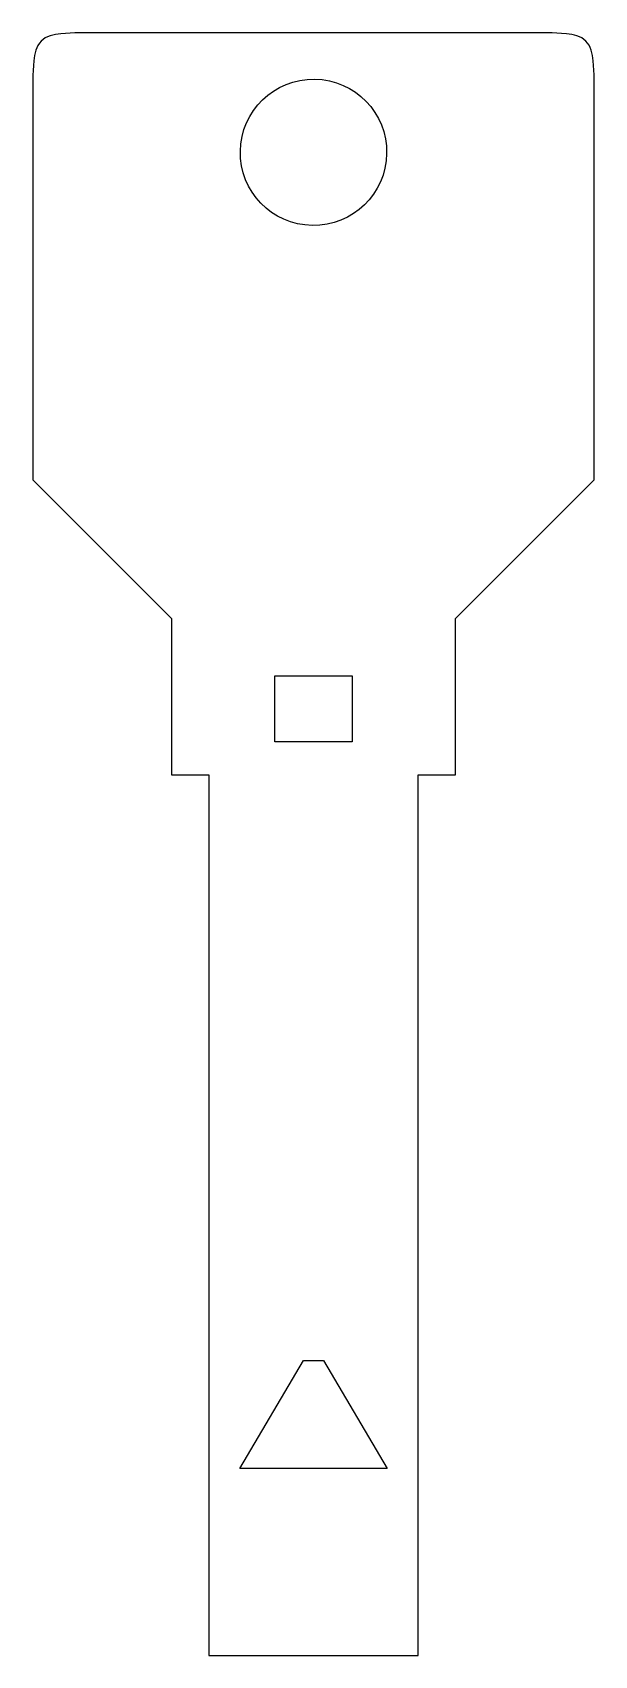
# Model space of a CAD drawing. Extents: x 0 to 25.5, y 0 to 73.7.
import ezdxf

# ---------------------------------------------------------------- set-up
doc = ezdxf.new("R2010")
doc.units = 0
doc.layers.add('Kalibrierhilfe', color=7, linetype='CONTINUOUS')
doc.layers.add('Kontur', color=7, linetype='CONTINUOUS')

msp = doc.modelspace()

# ---------------------------------------------------------------- linework, layer by layer
at = {"layer": 'Kalibrierhilfe', "color": 7}
for p, q in [((10.999999, 44.499998), (14.499998, 44.499998)), ((10.999999, 41.499999), (10.999999, 44.499998)), ((14.499998, 44.499998), (14.499998, 41.499999)), ((14.499998, 41.499999), (10.999999, 41.499999))]:
    msp.add_line(p, q, dxfattribs=at)
at = {"layer": 'Kontur', "color": 7}
for p, q in [((-0.000001, 70.688334), (-0.000001, 70.688334)), ((9.399999, 8.5), (12.299999, 13.399999)), ((12.299999, 13.399999), (13.199999, 13.399999)), ((13.199999, 13.399999), (16.099999, 8.5)), ((16.099999, 8.5), (9.399999, 8.5))]:
    msp.add_line(p, q, dxfattribs=at)
for points in [[(2.999644, 73.699998), (2.421116, 73.699998), (1.84044, 73.717081), (1.265478, 73.652941)], [(0.374956, 73.32354), (0.146644, 73.094315), (0.082456, 72.751017), (0.046869, 72.429452)], [(1.265478, 73.652941), (0.944853, 73.617173), (0.602623, 73.552118), (0.374956, 73.32354)], [(2.999654, 73.699998), (2.999651, 73.699998), (2.999648, 73.699998), (2.999644, 73.699998)], [(22.506766, 73.699998), (16.004395, 73.699998), (9.502025, 73.699998), (2.999654, 73.699998)], [(24.237229, 73.65314), (23.663482, 73.717011), (23.084057, 73.699998), (22.506766, 73.699998)], [(24.237238, 73.653139), (24.237234, 73.653138), (24.237231, 73.653139), (24.237229, 73.65314)], [(25.125845, 73.325133), (24.898498, 73.552911), (24.557084, 73.617532), (24.237238, 73.653139)], [(25.453229, 72.434828), (25.417709, 72.755122), (25.353499, 73.097046), (25.125845, 73.325133)], [(0.046869, 72.429452), (-0.017022, 71.852137), (-0.000001, 71.269175), (-0.000001, 70.688334)], [(25.499999, 70.701075), (25.499999, 71.27946), (25.516983, 71.859967), (25.453229, 72.434828)], [(9.426585, 68.325146), (9.455117, 70.160542), (10.966073, 71.625326), (12.80147, 71.5969)], [(12.80147, 71.5969), (14.636868, 71.568474), (16.101739, 70.057603), (16.073419, 68.222203)], [(-0.000001, 70.688334), (-0.000001, 64.925556), (0, 59.162778), (0, 53.4)], [(25.499999, 53.399998), (25.499999, 59.167024), (25.499999, 64.93405), (25.499999, 70.701075)], [(12.698145, 64.950072), (10.86275, 64.97871), (9.398054, 66.48975), (9.426585, 68.325146)], [(16.073419, 68.222203), (16.045099, 66.386804), (14.534311, 64.921846), (12.698911, 64.950061)], [(0, 53.4), (2.1, 51.3), (4.2, 49.2), (6.3, 47.1)], [(19.2, 47.1), (21.299997, 49.199997), (23.399994, 51.299994), (25.499992, 53.399992)], [(25.499992, 53.399992), (25.499994, 53.399994), (25.499996, 53.399996), (25.499999, 53.399998)], [(6.3, 47.1), (6.3, 47.099998), (6.3, 47.099997), (6.3, 47.099995)], [(6.3, 47.099995), (6.3, 44.733329), (6.3, 42.366664), (6.3, 39.999999)], [(19.2, 47.09999), (19.2, 47.099994), (19.2, 47.099997), (19.2, 47.1)], [(19.2, 40.000007), (19.2, 42.366669), (19.2, 44.733329), (19.2, 47.09999)], [(6.3, 39.999999), (6.300002, 39.999999), (6.300003, 39.999999), (6.300005, 39.999999)], [(6.300005, 39.999999), (6.86667, 39.999999), (7.433335, 39.999999), (8, 39.999999)], [(8, 39.999999), (8, 26.666667), (8, 13.333332), (8, 0)], [(17.5, 0), (17.5, 13.333332), (17.5, 26.666667), (17.5, 39.999999)], [(17.5, 39.999999), (18.066666, 39.999999), (18.633333, 39.999999), (19.2, 39.999999)], [(19.2, 39.999999), (19.2, 40.000002), (19.2, 40.000005), (19.2, 40.000007)], [(8, 0), (8.000001, 0), (8.000003, 0), (8.000005, 0)], [(8.000005, 0), (11.16667, 0), (14.333335, 0), (17.5, 0)]]:
    msp.add_open_spline(points, degree=3, dxfattribs=at)

doc.saveas('drawing.dxf')
